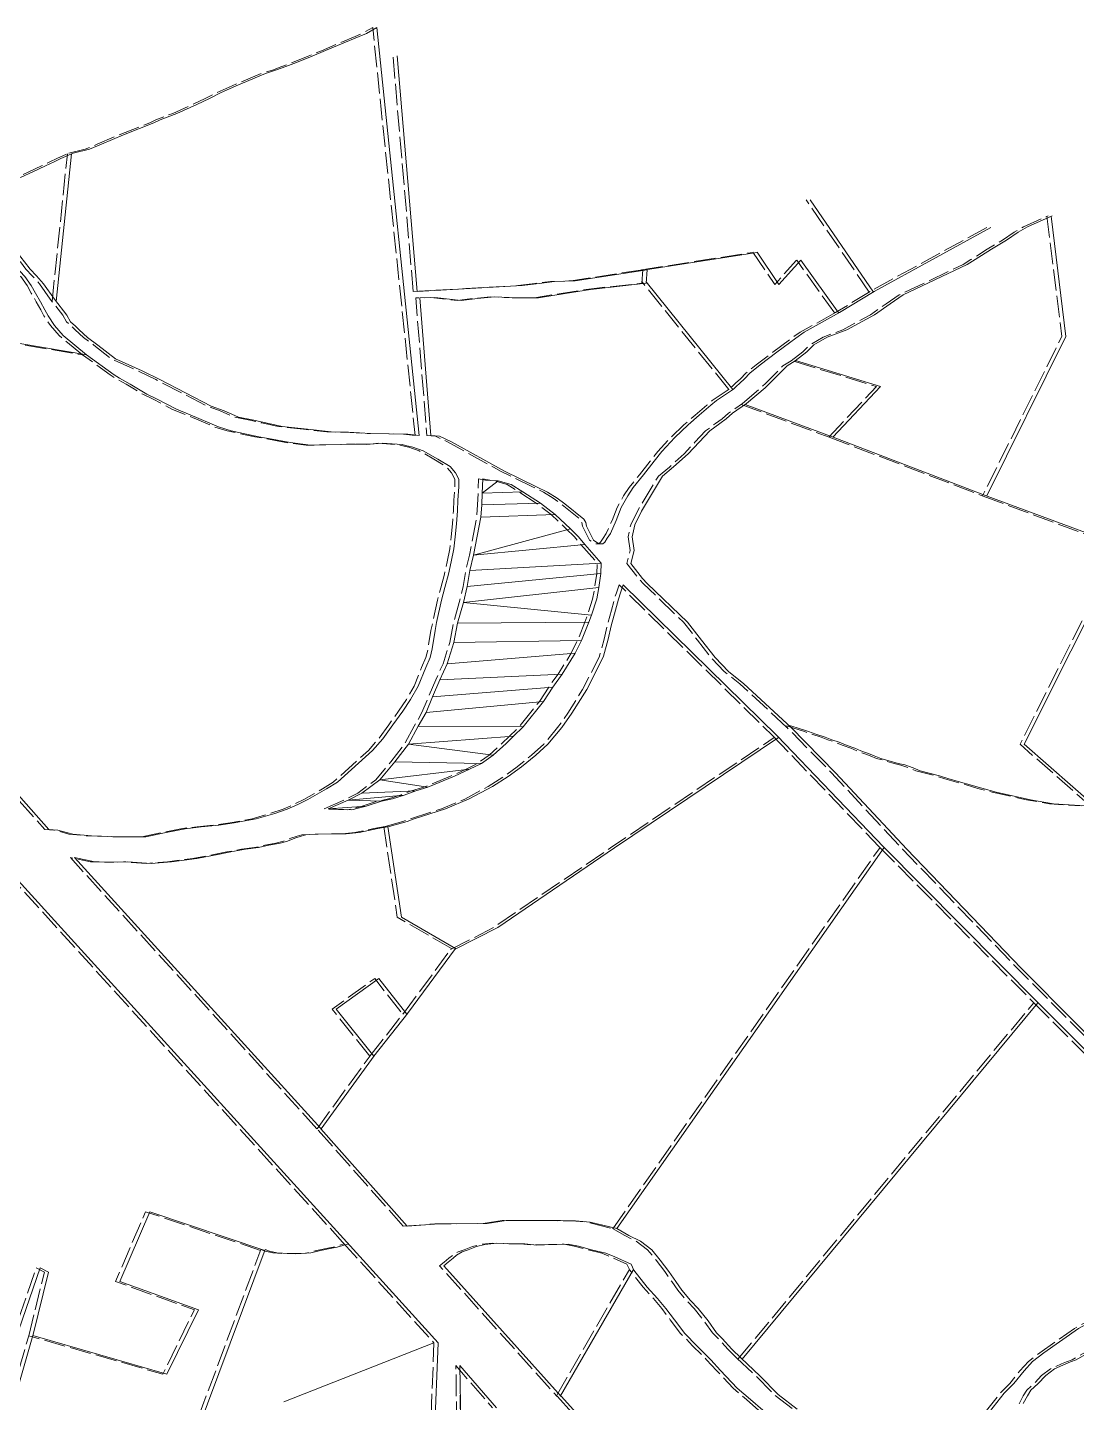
# Model space of a CAD drawing. Header units: millimetres. Extents: x 611548 to 616630, y 1316670 to 1320037.
# Drawn here: x 612909 to 613498, y 1318930 to 1319701 of the extents above; entities that cross this region are included whole.
import ezdxf

# ---------------------------------------------------------------- set-up
doc = ezdxf.new("R2010")
doc.units = ezdxf.units.MM
doc.linetypes.add('ACAD_ISO02W100', pattern=[15, 12, -3])
for name, color, linetype in [('2', 7, 'Continuous'), ('CVL_CUADCON_LIN', 8, 'Continuous'), ('FONDO_MANAGUA', 8, 'ACAD_ISO02W100')]:
    doc.layers.add(name, color=color, linetype=linetype)

msp = doc.modelspace()

# ---------------------------------------------------------------- linework, layer by layer
at = {"color": 1, "lineweight": 0, "ltscale": 0.5, "flags": 128}
msp.add_lwpolyline([(613137.23525, 1318963.28771), (613053.06034, 1318930.13861)], dxfattribs=at)
at = {"layer": '2', "color": 1, "lineweight": 0}
for p, q in [((613127.89313, 1319553.31376), (613116.52513, 1319685.50676)), ((612925.25413, 1319547.66176), (612933.78513, 1319630.50476)), ((613383.85013, 1319552.97676), (613348.36813, 1319604.67776)), ((613449.71513, 1319589.18376), (613384.24213, 1319553.29376)), ((613255.98613, 1319565.37576), (613318.39713, 1319575.22476)), ((613256.26913, 1319557.87776), (613256.79513, 1319565.50076)), ((613364.49513, 1319541.17576), (613343.14613, 1319570.82876)), ((613304.97113, 1319498.18976), (613256.32313, 1319558.66176)), ((613384.36913, 1319553.29376), (613364.91413, 1319541.40776)), ((612850.94213, 1319533.18376), (612942.51213, 1319517.64076)), ((613311.87513, 1319489.85276), (613361.32113, 1319471.52776)), ((613361.32113, 1319471.52776), (613447.70713, 1319438.47876)), ((613329.94213, 1319303.62876), (613389.47013, 1319241.56176)), ((612879.41913, 1319249.49076), (613088.29313, 1319019.71876)), ((613239.91413, 1319027.30776), (613389.84813, 1319241.18076)), ((613389.47013, 1319241.56176), (613476.23613, 1319153.99576)), ((613122.42713, 1319148.13476), (613149.23813, 1319184.47476)), ((613310.15313, 1318954.06976), (613476.11013, 1319154.12376)), ((613476.23613, 1319153.99576), (613561.35713, 1319068.97676)), ((613103.58113, 1319124.16976), (613122.48913, 1319148.21276)), ((613073.91113, 1319083.33876), (613103.64113, 1319124.25276)), ((613122.25513, 1319028.63976), (613073.83413, 1319083.42576)), ((613208.30613, 1318933.50176), (613249.25513, 1319004.48076)), ((613208.82513, 1318933.06476), (613249.47513, 1318887.82876))]:
    msp.add_line(p, q, dxfattribs=at)
for points in [[(612934.70513, 1319630.91076), (612943.85213, 1319633.16976), (612950.58813, 1319635.94476), (612962.91613, 1319641.24476), (612980.07313, 1319647.92676), (612983.50513, 1319649.56876), (612992.90913, 1319653.22476), (613004.09413, 1319658.27376), (613011.21213, 1319661.55676), (613017.44113, 1319664.71476), (613026.21213, 1319668.75376), (613042.73413, 1319675.69276), (613048.83313, 1319677.58076), (613054.17013, 1319679.46976), (613060.14313, 1319681.86676), (613068.91213, 1319685.39776), (613076.41113, 1319688.42476), (613085.43513, 1319692.33676), (613095.34813, 1319696.37276), (613099.28813, 1319698.13976), (613105.13613, 1319701.42576), (613128.97113, 1319472.48976)], [(612924.22613, 1319548.97876), (612918.15213, 1319557.63776), (612914.10013, 1319561.97076), (612910.55413, 1319565.79476), (612907.51613, 1319569.99676), (612903.33813, 1319575.09276), (612898.02013, 1319580.95476), (612893.58713, 1319585.79676), (612889.02713, 1319590.38576), (612883.95813, 1319594.46776), (612878.88913, 1319598.54876), (612875.59413, 1319600.84676), (612872.80413, 1319602.63376), (612869.89013, 1319604.93076), (612884.37413, 1319609.20676), (612897.08313, 1319614.12376), (612905.59713, 1319617.40176), (612912.20713, 1319620.43176), (612919.32513, 1319623.84076), (612924.02813, 1319626.11376), (612927.84113, 1319627.88176), (612934.70513, 1319630.91076)], [(612942.30913, 1319517.78976), (612929.13013, 1319528.50476), (612924.31813, 1319534.11076), (612920.64913, 1319539.58576), (612918.88013, 1319543.02276), (612916.35113, 1319547.47776), (612913.56913, 1319552.31476), (612911.16713, 1319556.64276), (612907.62313, 1319561.60976), (612891.66513, 1319578.43276), (612872.40113, 1319593.23176), (612867.58313, 1319595.78776), (612861.87513, 1319598.21976), (612856.29613, 1319601.41376), (612851.60413, 1319603.96976)], [(613339.96513, 1319514.41676), (613346.45213, 1319519.47976), (613350.39713, 1319523.28076), (613357.89913, 1319527.70476), (613368.95413, 1319531.73776), (613384.46513, 1319540.20476), (613393.24013, 1319546.40476), (613400.61613, 1319551.33776), (613436.46113, 1319568.38376), (613440.91213, 1319571.16576), (613450.06713, 1319576.98376), (613458.58613, 1319582.04076), (613465.07213, 1319586.59576), (613470.41213, 1319589.50176), (613484.26613, 1319595.81376)], [(613483.53113, 1319595.47876), (613491.85013, 1319527.93176), (613447.42813, 1319438.58576)], [(613318.52913, 1319575.35276), (613330.79713, 1319557.14176), (613343.07813, 1319570.93576)], [(613256.79513, 1319565.50076), (613216.53113, 1319559.26976), (613204.97613, 1319558.92376), (613196.21313, 1319557.80676), (613186.68713, 1319556.56476), (613157.48013, 1319554.87476), (613127.89313, 1319553.31376)], [(613305.26413, 1319498.38376), (613295.72713, 1319492.05976), (613292.67313, 1319489.39976), (613286.05813, 1319483.82876), (613279.82413, 1319478.51076), (613272.44213, 1319471.28976), (613265.18713, 1319463.43376), (613260.85713, 1319458.10976), (613254.87113, 1319450.37576), (613249.01413, 1319443.27776), (613245.95613, 1319438.58576), (613242.38513, 1319432.11576), (613239.44713, 1319424.75376), (613236.25613, 1319417.39376), (613234.47213, 1319414.85676), (613233.07013, 1319412.57376), (613231.92513, 1319411.68776), (613229.76713, 1319411.69476), (613226.85113, 1319413.73676), (613222.93413, 1319421.50076), (613222.43113, 1319423.53476), (613221.42013, 1319425.57176), (613210.77513, 1319434.11776), (613206.33813, 1319437.30876), (613201.01413, 1319440.62876), (613194.80013, 1319443.69776), (613176.79113, 1319452.52076), (613147.11913, 1319468.87676), (613140.39813, 1319472.07376), (613135.57413, 1319472.46976), (613129.28113, 1319549.75076), (613137.78913, 1319549.85176), (613152.51313, 1319548.28276), (613161.65713, 1319549.39776), (613171.18213, 1319550.25876), (613183.49713, 1319549.71276), (613195.94013, 1319549.80176), (613210.92813, 1319552.17076), (613225.02613, 1319554.41476), (613236.71113, 1319555.77676), (613256.26913, 1319557.87776)], [(613128.97113, 1319472.48976), (613122.49813, 1319473.27176), (613101.67613, 1319473.58976), (613089.23513, 1319474.26276), (613079.45913, 1319474.54676), (613066.25713, 1319475.98576), (613052.04113, 1319477.55376), (613042.90413, 1319479.48776), (613035.29013, 1319481.16276), (613027.54813, 1319482.71176), (613025.51913, 1319483.60676), (613019.55813, 1319486.29376), (613012.20013, 1319488.98476), (612983.41313, 1319503.81376), (612973.52113, 1319508.67276), (612958.55513, 1319515.45276), (612948.67013, 1319523.23476), (612942.84013, 1319527.44576), (612938.15213, 1319531.78076), (612936.12513, 1319533.82076), (612933.33813, 1319536.24276), (612931.18813, 1319540.06176), (612924.22613, 1319548.97876)], [(613364.91413, 1319541.40776), (613345.08113, 1319530.41276), (613340.37613, 1319527.12276), (613329.69113, 1319519.14976), (613320.27913, 1319512.06276), (613314.55513, 1319507.50476), (613311.50013, 1319504.33776), (613308.82813, 1319501.80476), (613306.91913, 1319500.03076), (613305.26513, 1319498.51076)], [(612847.15713, 1319334.70976), (612921.10813, 1319251.24976), (612926.18613, 1319250.98076), (612934.56113, 1319248.79476), (612944.97013, 1319247.74576), (612962.10913, 1319247.18576), (612975.56813, 1319247.27176), (612986.11113, 1319249.39976), (612997.54413, 1319251.77976), (613006.56213, 1319252.89576), (613016.59413, 1319253.75476), (613025.10413, 1319254.99976), (613037.42513, 1319257.24876), (613047.84413, 1319260.39376), (613054.83313, 1319262.65976), (613060.80613, 1319265.31076), (613066.52713, 1319268.08876), (613076.95213, 1319274.15676), (613083.05613, 1319277.95076), (613102.77813, 1319295.68076), (613108.50713, 1319302.27076), (613114.23913, 1319310.13276), (613119.71713, 1319317.73976), (613124.04913, 1319324.33476), (613128.38413, 1319331.69176), (613132.59913, 1319342.22676), (613135.02413, 1319347.81076), (613136.17813, 1319352.63576), (613137.85413, 1319363.05076), (613138.75313, 1319367.49576), (613141.44913, 1319380.06776), (613143.37013, 1319387.05176), (613145.42013, 1319394.66976), (613146.96013, 1319401.52676), (613148.37313, 1319408.76576), (613149.15113, 1319415.62576), (613149.93013, 1319422.86676), (613150.45613, 1319430.23576), (613150.59713, 1319436.20776), (613151.24913, 1319443.57576), (613151.26013, 1319448.02376), (613149.36413, 1319451.58776), (613146.32513, 1319455.02776), (613139.47813, 1319459.24176), (613131.23613, 1319463.84176), (613125.40113, 1319465.89276), (613121.21313, 1319466.92276), (613119.31013, 1319467.30976), (613108.13813, 1319468.10576), (613101.40713, 1319467.49076), (613095.56713, 1319467.50876), (613093.53613, 1319467.64176), (613067.88713, 1319466.95776), (613056.46313, 1319468.51776), (613044.40713, 1319470.84176), (613038.94913, 1319471.62076), (613023.46713, 1319475.09876), (613016.23513, 1319477.28176), (613000.38013, 1319484.06476), (612992.76913, 1319487.13776), (612981.99113, 1319492.88876), (612976.15713, 1319495.57576), (612970.45113, 1319499.02376), (612966.77413, 1319501.19576), (612960.81513, 1319504.64476), (612957.77213, 1319506.43276), (612942.30913, 1319517.78976)], [(613312.60913, 1319490.35576), (613323.04213, 1319499.21976), (613325.58713, 1319501.62576), (613330.55113, 1319506.69376), (613335.38713, 1319511.50776), (613339.96513, 1319514.41676)], [(613361.12113, 1319471.60176), (613387.92413, 1319499.91076), (613340.12213, 1319514.53976)], [(613447.70713, 1319438.47876), (613507.83713, 1319416.05676), (613522.51013, 1319499.88176)], [(613337.63513, 1319308.62476), (613311.22113, 1319333.16776), (613302.47613, 1319339.92976), (613295.00413, 1319347.83076), (613287.40913, 1319357.51176), (613279.56113, 1319367.70176), (613256.88513, 1319389.37376), (613254.35213, 1319392.17676), (613247.77013, 1319400.58376), (613249.56513, 1319407.94876), (613248.44013, 1319415.57676), (613249.98013, 1319422.30776), (613253.68013, 1319430.04776), (613265.53513, 1319449.70776), (613271.64113, 1319454.77276), (613279.91213, 1319462.11776), (613286.02213, 1319468.70676), (613292.00413, 1319475.04276), (613297.60113, 1319479.21876), (613301.28913, 1319481.74976), (613304.85213, 1319485.04276), (613312.60913, 1319490.35576)], [(613509.38013, 1319263.30676), (613468.45413, 1319299.13976), (613520.88613, 1319403.69076), (613574.81313, 1319389.54776)], [(613112.07213, 1319253.08176), (613122.11013, 1319255.84676), (613126.04913, 1319257.23276), (613143.71113, 1319262.89776), (613156.92913, 1319268.44876), (613170.02313, 1319275.52476), (613178.92413, 1319281.08876), (613186.30113, 1319286.53076), (613194.31613, 1319293.11376), (613201.18613, 1319299.19276), (613208.95413, 1319308.57276), (613214.68613, 1319316.56076), (613222.97113, 1319329.87876), (613227.18013, 1319337.99876), (613232.41013, 1319348.52976), (613234.97313, 1319358.17976), (613236.64113, 1319365.67276), (613239.20113, 1319374.43276), (613240.73913, 1319380.65476), (613241.89013, 1319384.08276), (613243.42513, 1319388.65276), (613329.94213, 1319303.62876)], [(613148.84513, 1319183.94176), (613173.01013, 1319196.34776), (613238.63113, 1319241.00476), (613330.51213, 1319303.03476)], [(613502.78013, 1319264.59776), (613485.00713, 1319265.66876), (613472.06213, 1319267.99576), (613452.77313, 1319272.24776), (613444.77913, 1319274.43276), (613426.25513, 1319279.82676), (613420.92613, 1319281.49476), (613410.01313, 1319284.32376), (613406.08113, 1319285.98776), (613401.51413, 1319287.52676), (613397.83413, 1319288.42676), (613387.93713, 1319291.25276), (613384.25913, 1319292.66176), (613381.97513, 1319293.55876), (613376.77413, 1319295.48076), (613373.47613, 1319296.88876), (613369.16313, 1319298.42676), (613364.59713, 1319300.34676), (613360.53713, 1319301.62976), (613356.85913, 1319303.16576), (613351.53013, 1319304.83376), (613347.47013, 1319306.24376), (613341.00013, 1319308.42376), (613336.18613, 1319309.97176)], [(613589.56313, 1319050.02076), (613466.76013, 1319173.59476), (613402.54513, 1319240.25076), (613362.65113, 1319283.06976), (613337.57213, 1319308.68876)], [(613073.89013, 1319083.36276), (612935.54513, 1319235.57576), (612946.84013, 1319233.25376), (612959.79013, 1319232.96076), (612965.37713, 1319233.19776), (612978.45313, 1319232.26776), (612990.00913, 1319233.24976), (613004.23413, 1319234.98476), (613015.92013, 1319237.36376), (613023.28813, 1319238.73876), (613031.54413, 1319240.23876), (613038.78413, 1319241.23376), (613044.62713, 1319242.48676), (613050.85213, 1319243.73776), (613055.04413, 1319244.86876), (613059.23813, 1319246.38076), (613062.79613, 1319247.64076), (613065.33713, 1319248.39576), (613072.19413, 1319248.62876), (613081.97113, 1319248.85376), (613087.93913, 1319248.96176), (613095.17813, 1319249.70276), (613105.72113, 1319251.83076), (613112.07213, 1319253.08176)], [(613149.36513, 1319184.47476), (613118.93513, 1319202.10376), (613111.34013, 1319252.93776)], [(613103.53013, 1319124.10076), (613082.37313, 1319150.49576), (613106.28413, 1319167.70476), (613122.07013, 1319147.67976)], [(613042.26713, 1319015.13276), (612977.70313, 1319036.82876), (612960.89113, 1318997.69276), (613005.06513, 1318981.71876), (612987.36913, 1318945.63576), (612912.08813, 1318967.26076)], [(612912.12113, 1318967.25076), (612920.89513, 1319002.97776), (612916.32613, 1319005.40176), (612898.35513, 1318953.04276), (612810.36513, 1318966.16976), (612810.30713, 1319021.86676), (612752.53513, 1319030.87076)], [(613122.20613, 1319028.63576), (613140.11213, 1319029.97876), (613167.02913, 1319030.15076), (613177.82613, 1319031.89676), (613208.17113, 1319031.80476), (613216.67713, 1319031.65176), (613224.92913, 1319030.99076), (613239.77513, 1319027.38776)], [(613239.77513, 1319027.38776), (613246.62213, 1319023.42776), (613253.09013, 1319020.23076), (613259.42713, 1319015.38276), (613264.23813, 1319009.64976), (613269.04813, 1319003.28076), (613272.97013, 1318997.67776), (613276.38713, 1318992.71176), (613281.19813, 1318986.97876), (613285.50413, 1318982.51776), (613291.07413, 1318975.51176), (613295.75613, 1318968.88876), (613299.05013, 1318965.70276), (613304.36913, 1318959.71376), (613309.56213, 1318954.61476)], [(613042.44313, 1319015.60376), (613044.85513, 1319014.70976), (613049.04513, 1319013.81176), (613055.64813, 1319013.29176), (613061.99813, 1319013.28076), (613068.09413, 1319013.65076), (613074.57313, 1319015.29276), (613079.90813, 1319016.42776), (613082.95613, 1319016.93076), (613089.20113, 1319018.71876)], [(613088.29313, 1319019.71876), (613139.52913, 1318963.29476), (613137.56113, 1318912.43376)], [(613249.49613, 1319003.97576), (613247.85413, 1319007.41176), (613238.72213, 1319011.50676), (613233.64813, 1319013.55476), (613225.65413, 1319015.48576), (613218.29413, 1319017.41376), (613212.58313, 1319018.57576), (613203.82213, 1319018.34776), (613195.06113, 1319018.12076), (613188.20613, 1319018.77676), (613178.30313, 1319018.93376), (613172.46313, 1319019.20576), (613165.85913, 1319018.46376), (613161.15813, 1319017.33476), (613156.45613, 1319015.44276), (613153.02513, 1319014.30976), (613149.97313, 1319012.41276), (613147.93813, 1319010.76676), (613145.26613, 1319008.48776), (613142.72213, 1319006.46176), (613208.69813, 1318933.06476)], [(612742.20713, 1318906.96176), (612752.38013, 1318905.23576), (612769.39413, 1318902.28076), (612782.46913, 1318898.18776), (612798.84613, 1318893.58076), (612818.39713, 1318889.34976), (612842.13913, 1318883.96676), (612867.91113, 1318877.94476), (612889.10913, 1318869.64076), (612896.85213, 1318866.82976), (612907.26113, 1318863.63176), (612927.82813, 1318858.25476), (612942.55213, 1318853.01476), (612950.93113, 1318850.71076), (612960.32513, 1318848.02376), (612969.97413, 1318845.59076), (612977.71713, 1318842.39776), (613042.44313, 1319015.60376)], [(613321.80913, 1318925.34976), (613314.96713, 1318931.34376), (613307.36413, 1318937.84776), (613298.11913, 1318947.78776), (613292.54613, 1318953.77676), (613284.69313, 1318961.55276), (613277.98013, 1318968.56176), (613272.15813, 1318976.20476), (613267.34813, 1318982.44576), (613262.66313, 1318988.05176), (613256.96513, 1318994.54976), (613249.49613, 1319003.97576)], [(613442.78813, 1318916.59376), (613457.30613, 1318934.97576), (613462.65213, 1318940.42376), (613468.38213, 1318947.52276), (613473.21913, 1318952.71776), (613479.45313, 1318957.65476), (613499.03813, 1318971.31876), (613503.74213, 1318973.97376), (613520.64713, 1318981.80076)], [(613467.95813, 1318929.09776), (613470.25413, 1318933.53876), (613472.16513, 1318936.58276), (613476.11013, 1318940.12876), (613480.56513, 1318944.94376), (613485.52613, 1318948.61376), (613491.75413, 1318951.51776), (613494.55013, 1318952.52576), (613497.60013, 1318953.65976), (613505.10113, 1318958.08476), (613511.33113, 1318961.75076), (613513.11113, 1318962.63476), (613520.23013, 1318966.29876), (613529.89013, 1318970.58976), (613543.48913, 1318976.39376), (613549.71813, 1318979.55176)], [(612748.21513, 1318952.66676), (612859.20713, 1318925.77276), (612866.58413, 1318934.40676), (612901.24713, 1318929.38576), (612912.08813, 1318967.26076)], [(613152.30013, 1318918.38376), (613151.83213, 1318950.55676), (613172.37513, 1318926.74076)], [(613309.56213, 1318954.61476), (613320.20413, 1318944.79776), (613330.33713, 1318934.21876), (613341.10913, 1318926.05376)]]:
    msp.add_lwpolyline(points, dxfattribs=at)
at = {"layer": 'CVL_CUADCON_LIN', "color": 1, "lineweight": 0, "ltscale": 0.5, "const_width": 0.1, "flags": 128}
msp.add_lwpolyline([(613151.83213, 1318950.55676), (613150.69524, 1318861.08436), (613156.93515, 1318789.73227), (613164.51525, 1318687.29821), (613169.10225, 1318648.18771), (613182.24862, 1318575.75347), (613191.89425, 1318491.29371), (613225.64175, 1318308.36171), (613274.49461, 1318061.78285)], dxfattribs=at)
at = {"layer": 'FONDO_MANAGUA', "color": 1, "lineweight": 0}
for p, q in [((613125.59925, 1319553.30671), (613114.23125, 1319685.49971)), ((612922.96025, 1319547.65471), (612931.49125, 1319630.49771)), ((613381.55625, 1319552.96971), (613346.07425, 1319604.67071)), ((613447.42125, 1319589.17671), (613381.94825, 1319553.28671)), ((613253.69225, 1319565.36871), (613316.10325, 1319575.21771)), ((613253.97525, 1319557.87071), (613254.50125, 1319565.49371)), ((613362.20125, 1319541.16871), (613340.85225, 1319570.82171)), ((613302.67725, 1319498.18271), (613254.02925, 1319558.65471)), ((613382.07525, 1319553.28671), (613362.62025, 1319541.40071)), ((612848.64825, 1319533.17671), (612940.21825, 1319517.63371)), ((613309.58125, 1319489.84571), (613359.02725, 1319471.52071)), ((613359.02725, 1319471.52071), (613445.41325, 1319438.47171)), ((613327.64825, 1319303.62171), (613387.17625, 1319241.55471)), ((612877.12525, 1319249.48371), (613085.99925, 1319019.71171)), ((613237.62025, 1319027.30071), (613387.55425, 1319241.17371)), ((613387.17625, 1319241.55471), (613473.94225, 1319153.98871)), ((613120.13325, 1319148.12771), (613146.94425, 1319184.46771)), ((613307.85925, 1318954.06271), (613473.81625, 1319154.11671)), ((613473.94225, 1319153.98871), (613559.06325, 1319068.96971)), ((613101.28725, 1319124.16271), (613120.19525, 1319148.20571)), ((613071.61725, 1319083.33171), (613101.34725, 1319124.24571)), ((613119.96125, 1319028.63271), (613071.54025, 1319083.41871)), ((613206.01225, 1318933.49471), (613246.96125, 1319004.47371)), ((613206.53125, 1318933.05771), (613247.18125, 1318887.82171))]:
    msp.add_line(p, q, dxfattribs=at)
at = {"layer": 'FONDO_MANAGUA', "color": 1, "lineweight": 0, "flags": 128}
for points in [[(612932.41125, 1319630.90371), (612941.55825, 1319633.16271), (612948.29425, 1319635.93771), (612960.62225, 1319641.23771), (612977.77925, 1319647.91971), (612981.21125, 1319649.56171), (612990.61525, 1319653.21771), (613001.80025, 1319658.26671), (613008.91825, 1319661.54971), (613015.14725, 1319664.70771), (613023.91825, 1319668.74671), (613040.44025, 1319675.68571), (613046.53925, 1319677.57371), (613051.87625, 1319679.46271), (613057.84925, 1319681.85971), (613066.61825, 1319685.39071), (613074.11725, 1319688.41771), (613083.14125, 1319692.32971), (613093.05425, 1319696.36571), (613096.99425, 1319698.13271), (613102.84225, 1319701.41871), (613126.67725, 1319472.48271)], [(612921.93225, 1319548.97171), (612915.85825, 1319557.63071), (612911.80625, 1319561.96371), (612908.26025, 1319565.78771), (612905.22225, 1319569.98971), (612901.04425, 1319575.08571), (612895.72625, 1319580.94771), (612891.29325, 1319585.78971), (612886.73325, 1319590.37871), (612881.66425, 1319594.46071), (612876.59525, 1319598.54171), (612873.30025, 1319600.83971), (612870.51025, 1319602.62671), (612867.59625, 1319604.92371), (612882.08025, 1319609.19971), (612894.78925, 1319614.11671), (612903.30325, 1319617.39471), (612909.91325, 1319620.42471), (612917.03125, 1319623.83371), (612921.73425, 1319626.10671), (612925.54725, 1319627.87471), (612932.41125, 1319630.90371)], [(612940.01525, 1319517.78271), (612926.83625, 1319528.49771), (612922.02425, 1319534.10371), (612918.35525, 1319539.57871), (612916.58625, 1319543.01571), (612914.05725, 1319547.47071), (612911.27525, 1319552.30771), (612908.87325, 1319556.63571), (612905.32925, 1319561.60271), (612889.37125, 1319578.42571), (612870.10725, 1319593.22471), (612865.28925, 1319595.78071), (612859.58125, 1319598.21271), (612854.00225, 1319601.40671), (612849.31025, 1319603.96271)], [(613337.67125, 1319514.40971), (613344.15825, 1319519.47271), (613348.10325, 1319523.27371), (613355.60525, 1319527.69771), (613366.66025, 1319531.73071), (613382.17125, 1319540.19771), (613390.94625, 1319546.39771), (613398.32225, 1319551.33071), (613434.16725, 1319568.37671), (613438.61825, 1319571.15871), (613447.77325, 1319576.97671), (613456.29225, 1319582.03371), (613462.77825, 1319586.58871), (613468.11825, 1319589.49471), (613481.97225, 1319595.80671)], [(613481.23725, 1319595.47171), (613489.55625, 1319527.92471), (613445.13425, 1319438.57871)], [(613316.23525, 1319575.34571), (613328.50325, 1319557.13471), (613340.78425, 1319570.92871)], [(613254.50125, 1319565.49371), (613214.23725, 1319559.26271), (613202.68225, 1319558.91671), (613193.91925, 1319557.79971), (613184.39325, 1319556.55771), (613155.18625, 1319554.86771), (613125.59925, 1319553.30671)], [(613302.97025, 1319498.37671), (613293.43325, 1319492.05271), (613290.37925, 1319489.39271), (613283.76425, 1319483.82171), (613277.53025, 1319478.50371), (613270.14825, 1319471.28271), (613262.89325, 1319463.42671), (613258.56325, 1319458.10271), (613252.57725, 1319450.36871), (613246.72025, 1319443.27071), (613243.66225, 1319438.57871), (613240.09125, 1319432.10871), (613237.15325, 1319424.74671), (613233.96225, 1319417.38671), (613232.17825, 1319414.84971), (613230.77625, 1319412.56671), (613229.63125, 1319411.68071), (613227.47325, 1319411.68771), (613224.55725, 1319413.72971), (613220.64025, 1319421.49371), (613220.13725, 1319423.52771), (613219.12625, 1319425.56471), (613208.48125, 1319434.11071), (613204.04425, 1319437.30171), (613198.72025, 1319440.62171), (613192.50625, 1319443.69071), (613174.49725, 1319452.51371), (613144.82525, 1319468.86971), (613138.10425, 1319472.06671), (613133.28025, 1319472.46271), (613126.98725, 1319549.74371), (613135.49525, 1319549.84471), (613150.21925, 1319548.27571), (613159.36325, 1319549.39071), (613168.88825, 1319550.25171), (613181.20325, 1319549.70571), (613193.64625, 1319549.79471), (613208.63425, 1319552.16371), (613222.73225, 1319554.40771), (613234.41725, 1319555.76971), (613253.97525, 1319557.87071)], [(613126.67725, 1319472.48271), (613120.20425, 1319473.26471), (613099.38225, 1319473.58271), (613086.94125, 1319474.25571), (613077.16525, 1319474.53971), (613063.96325, 1319475.97871), (613049.74725, 1319477.54671), (613040.61025, 1319479.48071), (613032.99625, 1319481.15571), (613025.25425, 1319482.70471), (613023.22525, 1319483.59971), (613017.26425, 1319486.28671), (613009.90625, 1319488.97771), (612981.11925, 1319503.80671), (612971.22725, 1319508.66571), (612956.26125, 1319515.44571), (612946.37625, 1319523.22771), (612940.54625, 1319527.43871), (612935.85825, 1319531.77371), (612933.83125, 1319533.81371), (612931.04425, 1319536.23571), (612928.89425, 1319540.05471), (612921.93225, 1319548.97171)], [(613362.62025, 1319541.40071), (613342.78725, 1319530.40571), (613338.08225, 1319527.11571), (613327.39725, 1319519.14271), (613317.98525, 1319512.05571), (613312.26125, 1319507.49771), (613309.20625, 1319504.33071), (613306.53425, 1319501.79771), (613304.62525, 1319500.02371), (613302.97125, 1319498.50371)], [(612844.86325, 1319334.70271), (612918.81425, 1319251.24271), (612923.89225, 1319250.97371), (612932.26725, 1319248.78771), (612942.67625, 1319247.73871), (612959.81525, 1319247.17871), (612973.27425, 1319247.26471), (612983.81725, 1319249.39271), (612995.25025, 1319251.77271), (613004.26825, 1319252.88871), (613014.30025, 1319253.74771), (613022.81025, 1319254.99271), (613035.13125, 1319257.24171), (613045.55025, 1319260.38671), (613052.53925, 1319262.65271), (613058.51225, 1319265.30371), (613064.23325, 1319268.08171), (613074.65825, 1319274.14971), (613080.76225, 1319277.94371), (613100.48425, 1319295.67371), (613106.21325, 1319302.26371), (613111.94525, 1319310.12571), (613117.42325, 1319317.73271), (613121.75525, 1319324.32771), (613126.09025, 1319331.68471), (613130.30525, 1319342.21971), (613132.73025, 1319347.80371), (613133.88425, 1319352.62871), (613135.56025, 1319363.04371), (613136.45925, 1319367.48871), (613139.15525, 1319380.06071), (613141.07625, 1319387.04471), (613143.12625, 1319394.66271), (613144.66625, 1319401.51971), (613146.07925, 1319408.75871), (613146.85725, 1319415.61871), (613147.63625, 1319422.85971), (613148.16225, 1319430.22871), (613148.30325, 1319436.20071), (613148.95525, 1319443.56871), (613148.96625, 1319448.01671), (613147.07025, 1319451.58071), (613144.03125, 1319455.02071), (613137.18425, 1319459.23471), (613128.94225, 1319463.83471), (613123.10725, 1319465.88571), (613118.91925, 1319466.91571), (613117.01625, 1319467.30271), (613105.84425, 1319468.09871), (613099.11325, 1319467.48371), (613093.27325, 1319467.50171), (613091.24225, 1319467.63471), (613065.59325, 1319466.95071), (613054.16925, 1319468.51071), (613042.11325, 1319470.83471), (613036.65525, 1319471.61371), (613021.17325, 1319475.09171), (613013.94125, 1319477.27471), (612998.08625, 1319484.05771), (612990.47525, 1319487.13071), (612979.69725, 1319492.88171), (612973.86325, 1319495.56871), (612968.15725, 1319499.01671), (612964.48025, 1319501.18871), (612958.52125, 1319504.63771), (612955.47825, 1319506.42571), (612940.01525, 1319517.78271)], [(613310.31525, 1319490.34871), (613320.74825, 1319499.21271), (613323.29325, 1319501.61871), (613328.25725, 1319506.68671), (613333.09325, 1319511.50071), (613337.67125, 1319514.40971)], [(613358.82725, 1319471.59471), (613385.63025, 1319499.90371), (613337.82825, 1319514.53271)], [(613445.41325, 1319438.47171), (613505.54325, 1319416.04971), (613520.21625, 1319499.87471)], [(613335.34125, 1319308.61771), (613308.92725, 1319333.16071), (613300.18225, 1319339.92271), (613292.71025, 1319347.82371), (613285.11525, 1319357.50471), (613277.26725, 1319367.69471), (613254.59125, 1319389.36671), (613252.05825, 1319392.16971), (613245.47625, 1319400.57671), (613247.27125, 1319407.94171), (613246.14625, 1319415.56971), (613247.68625, 1319422.30071), (613251.38625, 1319430.04071), (613263.24125, 1319449.70071), (613269.34725, 1319454.76571), (613277.61825, 1319462.11071), (613283.72825, 1319468.69971), (613289.71025, 1319475.03571), (613295.30725, 1319479.21171), (613298.99525, 1319481.74271), (613302.55825, 1319485.03571), (613310.31525, 1319490.34871)], [(613507.08625, 1319263.29971), (613466.16025, 1319299.13271), (613518.59225, 1319403.68371), (613572.51925, 1319389.54071)], [(613109.77825, 1319253.07471), (613119.81625, 1319255.83971), (613123.75525, 1319257.22571), (613141.41725, 1319262.89071), (613154.63525, 1319268.44171), (613167.72925, 1319275.51771), (613176.63025, 1319281.08171), (613184.00725, 1319286.52371), (613192.02225, 1319293.10671), (613198.89225, 1319299.18571), (613206.66025, 1319308.56571), (613212.39225, 1319316.55371), (613220.67725, 1319329.87171), (613224.88625, 1319337.99171), (613230.11625, 1319348.52271), (613232.67925, 1319358.17271), (613234.34725, 1319365.66571), (613236.90725, 1319374.42571), (613238.44525, 1319380.64771), (613239.59625, 1319384.07571), (613241.13125, 1319388.64571), (613327.64825, 1319303.62171)], [(613146.55125, 1319183.93471), (613170.71625, 1319196.34071), (613236.33725, 1319240.99771), (613328.21825, 1319303.02771)], [(613505.37725, 1319264.79671), (613500.48625, 1319264.59071), (613482.71325, 1319265.66171), (613469.76825, 1319267.98871), (613450.47925, 1319272.24071), (613442.48525, 1319274.42571), (613423.96125, 1319279.81971), (613418.63225, 1319281.48771), (613407.71925, 1319284.31671), (613403.78725, 1319285.98071), (613399.22025, 1319287.51971), (613395.54025, 1319288.41971), (613385.64325, 1319291.24571), (613381.96525, 1319292.65471), (613379.68125, 1319293.55171), (613374.48025, 1319295.47371), (613371.18225, 1319296.88171), (613366.86925, 1319298.41971), (613362.30325, 1319300.33971), (613358.24325, 1319301.62271), (613354.56525, 1319303.15871), (613349.23625, 1319304.82671), (613345.17625, 1319306.23671), (613338.70625, 1319308.41671), (613333.89225, 1319309.96471)], [(613587.26925, 1319050.01371), (613464.46625, 1319173.58771), (613400.25125, 1319240.24371), (613360.35725, 1319283.06271), (613335.27825, 1319308.68171)], [(613071.59625, 1319083.35571), (612933.25125, 1319235.56871), (612944.54625, 1319233.24671), (612957.49625, 1319232.95371), (612963.08325, 1319233.19071), (612976.15925, 1319232.26071), (612987.71525, 1319233.24271), (613001.94025, 1319234.97771), (613013.62625, 1319237.35671), (613020.99425, 1319238.73171), (613029.25025, 1319240.23171), (613036.49025, 1319241.22671), (613042.33325, 1319242.47971), (613048.55825, 1319243.73071), (613052.75025, 1319244.86171), (613056.94425, 1319246.37371), (613060.50225, 1319247.63371), (613063.04325, 1319248.38871), (613069.90025, 1319248.62171), (613079.67725, 1319248.84671), (613085.64525, 1319248.95471), (613092.88425, 1319249.69571), (613103.42725, 1319251.82371), (613109.77825, 1319253.07471)], [(613147.07125, 1319184.46771), (613116.64125, 1319202.09671), (613109.04625, 1319252.93071)], [(613101.23625, 1319124.09371), (613080.07925, 1319150.48871), (613103.99025, 1319167.69771), (613119.77625, 1319147.67271)], [(613039.97325, 1319015.12571), (612975.40925, 1319036.82171), (612958.59725, 1318997.68571), (613002.77125, 1318981.71171), (612985.07525, 1318945.62871), (612909.79425, 1318967.25371)], [(612909.82725, 1318967.24371), (612918.60125, 1319002.97071), (612914.03225, 1319005.39471), (612896.06125, 1318953.03571), (612808.07125, 1318966.16271), (612808.01325, 1319021.85971), (612750.24125, 1319030.86371)], [(613119.91225, 1319028.62871), (613137.81825, 1319029.97171), (613164.73525, 1319030.14371), (613175.53225, 1319031.88971), (613205.87725, 1319031.79771), (613214.38325, 1319031.64471), (613222.63525, 1319030.98371), (613237.48125, 1319027.38071)], [(613237.48125, 1319027.38071), (613244.32825, 1319023.42071), (613250.79625, 1319020.22371), (613257.13325, 1319015.37571), (613261.94425, 1319009.64271), (613266.75425, 1319003.27371), (613270.67625, 1318997.67071), (613274.09325, 1318992.70471), (613278.90425, 1318986.97171), (613283.21025, 1318982.51071), (613288.78025, 1318975.50471), (613293.46225, 1318968.88171), (613296.75625, 1318965.69571), (613302.07525, 1318959.70671), (613307.26825, 1318954.60771)], [(613040.14925, 1319015.59671), (613042.56125, 1319014.70271), (613046.75125, 1319013.80471), (613053.35425, 1319013.28471), (613059.70425, 1319013.27371), (613065.80025, 1319013.64371), (613072.27925, 1319015.28571), (613077.61425, 1319016.42071), (613080.66225, 1319016.92371), (613086.90725, 1319018.71171)], [(613085.99925, 1319019.71171), (613137.23525, 1318963.28771), (613135.26725, 1318912.42671)], [(613247.20225, 1319003.96871), (613245.56025, 1319007.40471), (613236.42825, 1319011.49971), (613231.35425, 1319013.54771), (613223.36025, 1319015.47871), (613216.00025, 1319017.40671), (613210.28925, 1319018.56871), (613201.52825, 1319018.34071), (613192.76725, 1319018.11371), (613185.91225, 1319018.76971), (613176.00925, 1319018.92671), (613170.16925, 1319019.19871), (613163.56525, 1319018.45671), (613158.86425, 1319017.32771), (613154.16225, 1319015.43571), (613150.73125, 1319014.30271), (613147.67925, 1319012.40571), (613145.64425, 1319010.75971), (613142.97225, 1319008.48071), (613140.42825, 1319006.45471), (613206.40425, 1318933.05771)], [(612739.91325, 1318906.95471), (612750.08625, 1318905.22871), (612767.10025, 1318902.27371), (612780.17525, 1318898.18071), (612796.55225, 1318893.57371), (612816.10325, 1318889.34271), (612839.84525, 1318883.95971), (612865.61725, 1318877.93771), (612886.81525, 1318869.63371), (612894.55825, 1318866.82271), (612904.96725, 1318863.62471), (612925.53425, 1318858.24771), (612940.25825, 1318853.00771), (612948.63725, 1318850.70371), (612958.03125, 1318848.01671), (612967.68025, 1318845.58371), (612975.42325, 1318842.39071), (613040.14925, 1319015.59671)], [(613319.51525, 1318925.34271), (613312.67325, 1318931.33671), (613305.07025, 1318937.84071), (613295.82525, 1318947.78071), (613290.25225, 1318953.76971), (613282.39925, 1318961.54571), (613275.68625, 1318968.55471), (613269.86425, 1318976.19771), (613265.05425, 1318982.43871), (613260.36925, 1318988.04471), (613254.67125, 1318994.54271), (613247.20225, 1319003.96871)], [(613307.26825, 1318954.60771), (613317.91025, 1318944.79071), (613328.04325, 1318934.21171), (613338.81525, 1318926.04671), (613350.85425, 1318916.22471), (613373.42325, 1318902.81271), (613393.45725, 1318891.56971), (613401.32325, 1318889.00371), (613408.93625, 1318887.07471), (613414.14225, 1318887.05871), (613417.95225, 1318887.30071), (613422.77925, 1318888.17571), (613424.68525, 1318889.18671), (613427.86925, 1318893.24371), (613430.42025, 1318898.19171), (613433.73425, 1318903.51871), (613440.49425, 1318916.58671), (613455.01225, 1318934.96871), (613460.35825, 1318940.41671), (613466.08825, 1318947.51571), (613470.92525, 1318952.71071), (613477.15925, 1318957.64771), (613496.74425, 1318971.31171), (613501.44825, 1318973.96671), (613518.35325, 1318981.79371)], [(613465.66425, 1318929.09071), (613467.96025, 1318933.53171), (613469.87125, 1318936.57571), (613473.81625, 1318940.12171), (613478.27125, 1318944.93671), (613483.23225, 1318948.60671), (613489.46025, 1318951.51071), (613492.25625, 1318952.51871), (613495.30625, 1318953.65271), (613502.80725, 1318958.07771), (613509.03725, 1318961.74371), (613510.81725, 1318962.62771), (613517.93625, 1318966.29171), (613527.59625, 1318970.58271), (613541.19525, 1318976.38671), (613547.42425, 1318979.54471)], [(612745.92125, 1318952.65971), (612856.91325, 1318925.76571), (612864.29025, 1318934.39971), (612898.95325, 1318929.37871), (612909.79425, 1318967.25371)], [(613150.00625, 1318918.37671), (613149.53825, 1318950.54971), (613170.08125, 1318926.73371)]]:
    msp.add_lwpolyline(points, dxfattribs=at)
msp.add_lwpolyline([(613075.64725, 1319262.83671), (613086.70525, 1319267.75871), (613094.45925, 1319271.67471), (613104.63525, 1319279.26871), (613113.03825, 1319289.28171), (613120.68025, 1319299.17071), (613126.16425, 1319309.31971), (613130.49925, 1319316.93071), (613134.20225, 1319325.81471), (613138.28725, 1319335.33271), (613142.37225, 1319344.34271), (613146.08225, 1319356.27671), (613148.13925, 1319367.07171), (613151.46825, 1319378.75271), (613153.64825, 1319387.76871), (613155.06525, 1319396.65971), (613157.11725, 1319405.29471), (613161.23125, 1319426.63071), (613161.75525, 1319433.61771), (613162.02525, 1319440.09771), (613162.29825, 1319448.10271), (613166.23225, 1319447.32871), (613170.92925, 1319447.05971), (613178.28825, 1319445.00471), (613184.88125, 1319440.79071), (613194.64225, 1319434.40671), (613203.00725, 1319428.02771), (613211.49525, 1319419.99671), (613216.05525, 1319415.53471), (613219.60025, 1319411.20371), (613228.84425, 1319400.88171), (613228.57625, 1319395.03771), (613227.41525, 1319387.16271), (613226.25725, 1319380.68471), (613223.44225, 1319371.67071), (613221.90925, 1319367.60971), (613217.82225, 1319357.45571), (613214.24925, 1319350.22371), (613206.85725, 1319338.42771), (613201.63525, 1319331.20071), (613196.41025, 1319323.21071), (613184.94925, 1319308.88571), (613179.60425, 1319303.69271), (613175.40425, 1319299.63871), (613168.15225, 1319293.05271), (613161.53825, 1319288.37171), (613154.92825, 1319285.08771), (613146.53925, 1319281.17371), (613131.54225, 1319274.99271), (613124.68125, 1319272.98071), (613118.20025, 1319270.58571), (613111.72025, 1319268.57271), (613105.49525, 1319267.19371), (613096.98225, 1319264.42371), (613092.40825, 1319263.29371), (613088.85125, 1319262.41571)], close=True, dxfattribs=at)

# ---------------------------------------------------------------- meshes
at = {"layer": '2', "color": 1, "lineweight": 0}
mesh = msp.add_polyface(dxfattribs=at)
corners = [(613173.22313, 1319447.06676), (613164.31913, 1319440.10476), (613187.17513, 1319440.79776), (613196.93613, 1319434.41376), (613164.04913, 1319433.62476), (613205.30113, 1319428.03476), (613163.52513, 1319426.63776), (613213.78913, 1319420.00376), (613159.41113, 1319405.30176), (613221.89413, 1319411.21076), (613231.13813, 1319400.88876), (613157.35913, 1319396.66676), (613230.87013, 1319395.04476), (613155.94213, 1319387.77576), (613229.70913, 1319387.16976), (613153.76213, 1319378.75976), (613225.73613, 1319371.67776), (613224.20313, 1319367.61676), (613150.43313, 1319367.07876), (613220.11613, 1319357.46276), (613148.37613, 1319356.28376), (613216.54313, 1319350.23076), (613144.66613, 1319344.34976), (613209.15113, 1319338.43476), (613140.58113, 1319335.33976), (613203.92913, 1319331.20776), (613136.49613, 1319325.82176), (613198.70413, 1319323.21776), (613132.79313, 1319316.93776), (613187.24313, 1319308.89276), (613128.45813, 1319309.32676), (613181.89813, 1319303.69976), (613122.97413, 1319299.17776), (613170.44613, 1319293.05976), (613163.83213, 1319288.37876), (613115.33213, 1319289.28876), (613157.22213, 1319285.09476), (613106.92913, 1319279.27576), (613133.83613, 1319274.99976), (613126.97513, 1319272.98776), (613096.75313, 1319271.68176), (613120.49413, 1319270.59276), (613088.99913, 1319267.76576), (613107.78913, 1319267.20076), (613099.27613, 1319264.43076), (613077.94113, 1319262.84376), (613091.14513, 1319262.42276), (613094.70213, 1319263.30076), (613114.01413, 1319268.57976), (613148.83313, 1319281.18076), (613177.69813, 1319299.64576), (613228.55113, 1319380.69176), (613218.34913, 1319415.54176), (613180.58213, 1319445.01176), (613168.52613, 1319447.33576), (613164.59213, 1319448.10976)]
mesh.append_faces([[corners[k] for k in face] for face in [(1, 0, 54, 55), (44, 45, 46, 47)]], dxfattribs={"vtx0": -1, "color": 1})
mesh.append_faces([[corners[k] for k in face] for face in [(0, 1, 2, 53), (7, 8, 9, 52), (14, 15, 16, 51), (31, 32, 33, 50), (36, 37, 38, 49), (41, 42, 43, 48)]], dxfattribs={"vtx0": -1, "vtx1": -1, "color": 1})
mesh.append_faces([[corners[k] for k in face] for face in [(2, 1, 4, 3), (3, 4, 6, 5), (5, 6, 8, 7), (9, 8, 11, 10), (10, 11, 13, 12), (12, 13, 15, 14), (16, 15, 18, 17), (17, 18, 20, 19), (19, 20, 22, 21), (21, 22, 24, 23), (23, 24, 26, 25), (25, 26, 28, 27), (27, 28, 30, 29), (29, 30, 32, 31), (33, 32, 35, 34), (34, 35, 37, 36), (38, 37, 40, 39), (39, 40, 42, 41), (43, 42, 45, 44)]], dxfattribs={"vtx0": -1, "vtx2": -1, "color": 1})

doc.saveas('drawing.dxf')
